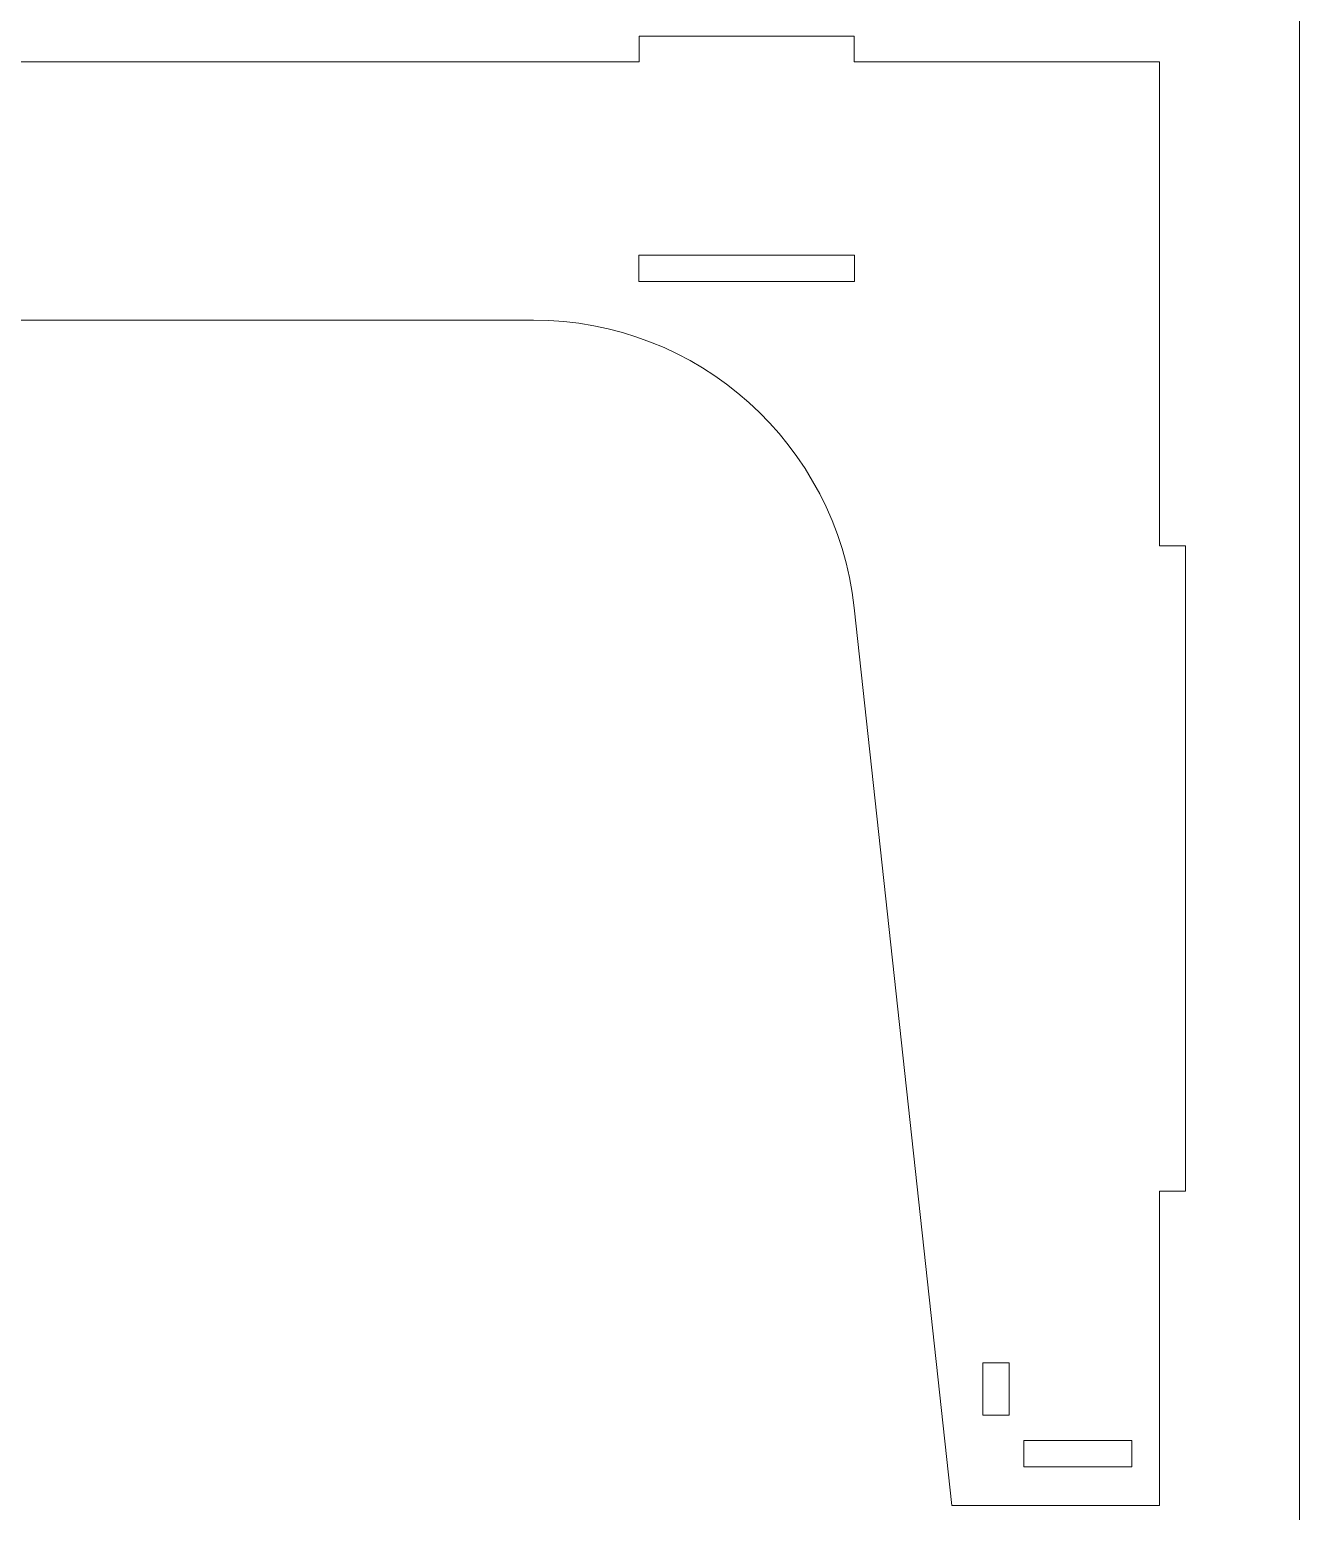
# Model space of a CAD drawing. Header units: millimetres. Extents: x 66 to 8082, y 89 to 5825.
# Drawn here: x 2040 to 2630, y 1597 to 2286 of the extents above; entities that cross this region are included whole.
import ezdxf

# ---------------------------------------------------------------- set-up
doc = ezdxf.new("R2010")
doc.units = ezdxf.units.MM
doc.layers.add('CUT THROUGH- Inside Line', color=5, linetype='Continuous')
doc.layers.add('CUT THROUGH- Outside Line', color=3, linetype='Continuous')

msp = doc.modelspace()

# ---------------------------------------------------------------- linework, layer by layer
at = {"linetype": 'Continuous', "lineweight": 0}
msp.add_line((2630.37, 3019.91), (2630.37, 838.4), dxfattribs=at)
at = {"layer": 'CUT THROUGH- Inside Line', "linetype": 'Continuous', "lineweight": 15}
for p, q in [((2423.51, 2180.83), (2323.26, 2180.83)), ((2323.26, 2180.83), (2323.26, 2168.58)), ((2423.51, 2168.58), (2423.51, 2180.83)), ((2323.26, 2168.58), (2423.51, 2168.58)), ((2495.51, 1665.96), (2483.26, 1665.96)), ((2483.26, 1665.96), (2483.26, 1641.71)), ((2495.51, 1641.71), (2495.51, 1665.96)), ((2483.26, 1641.71), (2495.51, 1641.71)), ((2552.51, 1629.83), (2502.26, 1629.83)), ((2502.26, 1629.83), (2502.26, 1617.58)), ((2552.51, 1617.58), (2552.51, 1629.83)), ((2502.26, 1617.58), (2552.51, 1617.58))]:
    msp.add_line(p, q, dxfattribs=at)
at = {"layer": 'CUT THROUGH- Outside Line', "linetype": 'Continuous', "lineweight": 15}
for p, q in [((2323.39, 2282.71), (2323.39, 2270.71)), ((2323.39, 2282.71), (2423.39, 2282.71)), ((2423.39, 2270.71), (2423.39, 2282.71)), ((2323.39, 2270.71), (2027.39, 2270.71)), ((2565.39, 2270.71), (2423.39, 2270.71)), ((2565.39, 2045.71), (2565.39, 2270.71)), ((1680.51, 2150.71), (2274.27, 2150.71)), ((2577.39, 2045.71), (2565.39, 2045.71)), ((2577.39, 1745.71), (2577.39, 2045.71)), ((2423.39, 2016.93), (2468.79, 1599.71)), ((2565.39, 1745.71), (2577.39, 1745.71)), ((2565.39, 1599.71), (2565.39, 1745.71)), ((2468.79, 1599.71), (2565.39, 1599.71))]:
    msp.add_line(p, q, dxfattribs=at)
msp.add_arc((2274.27, 2000.71), 150, 6.21055, 90, dxfattribs=at)

doc.saveas('drawing.dxf')
